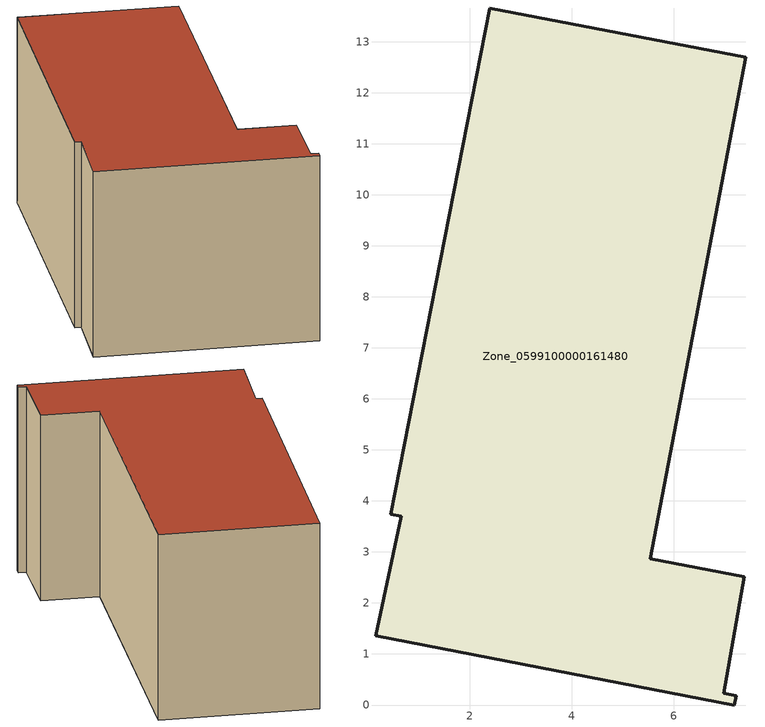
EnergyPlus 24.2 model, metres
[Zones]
Zone_0599100000161480
 floor ground (C_G): 7.41,12.69 5.54,2.87 7.38,2.52 6.98,0.23 7.22,0.18 7.19,0 0.16,1.36 0.66,3.7 0.46,3.74 2.39,13.66 z0
 wall outside (C_F): 5.54,2.87 7.41,12.69 2.39,13.66 0.46,3.74 0.66,3.7 0.16,1.36 7.19,0 7.22,0.18 6.98,0.23 7.38,2.52 5.54,2.87 z0:6.27
 roof outside (C_R): 0.66,3.7 0.16,1.36 7.19,0 7.22,0.18 6.98,0.23 7.38,2.52 5.54,2.87 7.41,12.69 2.39,13.66 0.46,3.74 z6.27
[BUILDING]
Pand.0599100000161480: North Axis=0; Terrain=City; Loads Convergence Tolerance Value=0.04; Temperature Convergence Tolerance Value=0.4; Solar Distribution=FullExterior; Maximum Number of Warmup Days=25; Minimum Number of Warmup Days=1
[Site:Location]
Rotterdam.The.Hague.AP_ZH_NLD Design_Conditions: Latitude=51.96; Longitude=4.45; Time Zone=1; Elevation=-4.5
[SITE:GROUNDTEMPERATURE:BUILDINGSURFACE]
18, 18, 18, 18, 18, 18, 18, 18, 18, 18, 18, 18
[MATERIAL] Thermal Absorptance=0.9; Solar Absorptance=0.7; Visible Absorptance=0.7
Name | Roughness | Thickness | Conductivity | Density | Specific Heat
G.TC.1946-1964 | MediumSmooth | 0.15 | 1 | 540 | 1210
F.TC.1946-1964 | Rough | 0.3 | 0.857143 | 1920 | 840
R.TC.1946-1964 | MediumRough | 0.2 | 0.235294 | 1500 | 1000
[CONSTRUCTION]
C_G: G.TC.1946-1964
C_F: F.TC.1946-1964
C_R: R.TC.1946-1964
[ZONE]
Zone_0599100000161480: Type=1; Multiplier=1; Ceiling Height=Autocalculate; Volume=Autocalculate; Floor Area=autocalculate; Part of Total Floor Area=Yes
[ZONEINFILTRATION:DESIGNFLOWRATE]
Infil_Zone_0599100000161480: Zone or ZoneList or Space or SpaceList=Zone_0599100000161480; Schedule=AlwaysOn; Design Flow Rate Calculation Method=Flow/Area; Flow Rate per Floor Area=0.003; Constant Term Coefficient=1; Temperature Term Coefficient=0; Velocity Term Coefficient=0; Velocity Squared Term Coefficient=0
[HVACTEMPLATE:ZONE:IDEALLOADSAIRSYSTEM]
Zone_0599100000161480: Maximum Heating Supply Air Temperature=50; Minimum Cooling Supply Air Temperature=13; Maximum Heating Supply Air Humidity Ratio=0.0156; Minimum Cooling Supply Air Humidity Ratio=0.0077; Heating Limit=NoLimit; Cooling Limit=NoLimit; Dehumidification Control Type=ConstantSensibleHeatRatio; Cooling Sensible Heat Ratio=0.7; Dehumidification Setpoint=60; Humidification Control Type=None; Humidification Setpoint=30; Outdoor Air Method=None; Outdoor Air Flow Rate per Person=0.00944; Outdoor Air Flow Rate per Zone Floor Area=0; Outdoor Air Flow Rate per Zone=0; Demand Controlled Ventilation Type=None; Outdoor Air Economizer Type=NoEconomizer; Heat Recovery Type=None; Sensible Heat Recovery Effectiveness=0.7; Latent Heat Recovery Effectiveness=0.65
[ZONECONTROL:THERMOSTAT]
ThermostatControl_Zone_0599100000161480: Zone or ZoneList=Zone_0599100000161480; Control Type Schedule=DualSetpointControlType; Control 1=Thermostat_Zone_0599100000161480; Temperature Difference Between Cutout And Setpoint=0
[THERMOSTATSETPOINT:DUALSETPOINT]
Thermostat_Zone_0599100000161480: Heating Setpoint Temperature Schedule=HeatingSetpoint_Zone_0599100000161480; Cooling Setpoint Temperature Schedule=CoolingSetpoint_Zone_0599100000161480
[SCHEDULE:COMPACT]
HeatingSetpoint_Zone_0599100000161480: Through: 12/31, For: AllDays, Until: 24:00, 21
CoolingSetpoint_Zone_0599100000161480: Through: 12/31, For: AllDays, Until: 24:00, 24
DualSetpointControlType: Through: 12/31, For: AllDays, Until: 24:00, 4
AlwaysOn: Through: 12/31, For: AllDays, Until: 24:00, 1
